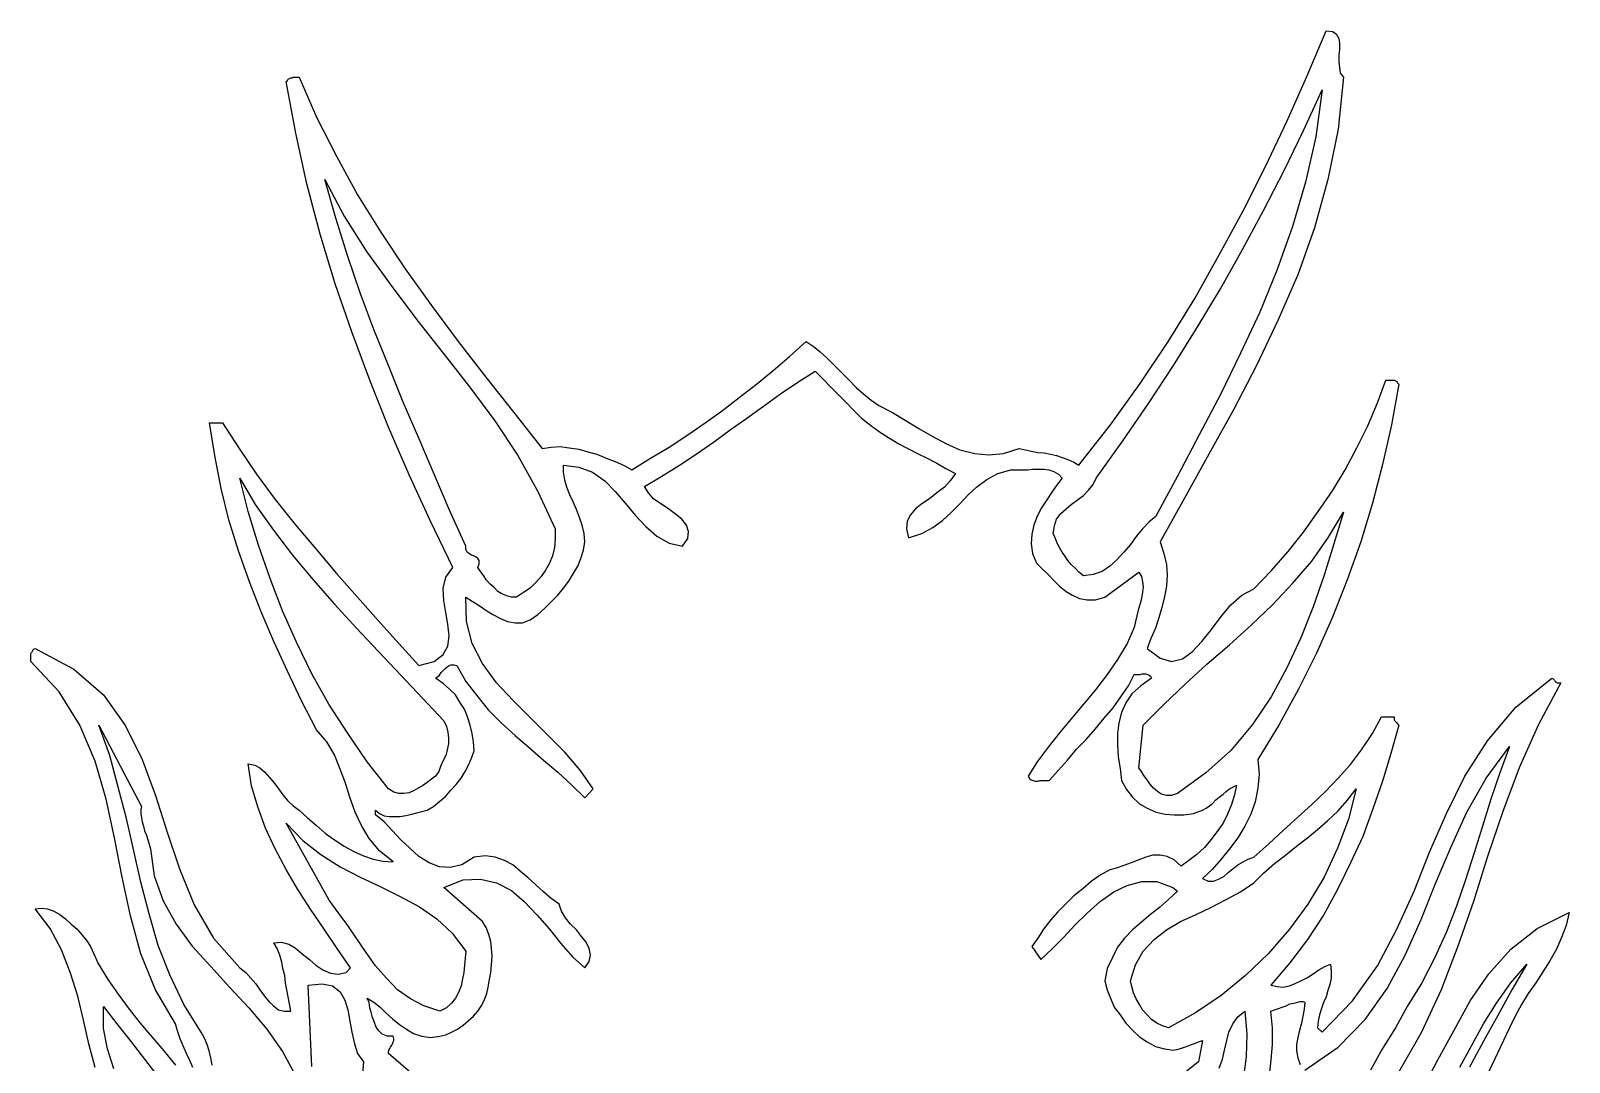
# Model space of a CAD drawing. Extents: x 0.03 to 3.97, y 0.02 to 6.11.
# Drawn here: x 0.814 to 3.205, y 4.502 to 6.105 of the extents above; entities that cross this region are included whole.
import ezdxf

# ---------------------------------------------------------------- set-up
doc = ezdxf.new("R2010")
doc.units = 0
doc.layers.add('1', color=7, linetype='Continuous')

msp = doc.modelspace()

# ---------------------------------------------------------------- linework, layer by layer
for points in [[(1.066, 4.494), (1.061, 4.505), (1.056, 4.516), (1.051, 4.528), (1.046, 4.539), (1.042, 4.551), (1.039, 4.562), (1.008, 4.615), (0.985, 4.671), (0.969, 4.73), (0.956, 4.79), (0.944, 4.851), (0.931, 4.911), (0.914, 4.97), (0.89, 5.026), (0.858, 5.078), (0.814, 5.125), (0.814, 5.128), (0.814, 5.13), (0.814, 5.132), (0.814, 5.134), (0.814, 5.137), (0.815, 5.139), (0.816, 5.14), (0.817, 5.142), (0.818, 5.144), (0.821, 5.145), (0.881, 5.113), (0.927, 5.073), (0.961, 5.025), (0.987, 4.973), (1.008, 4.917), (1.026, 4.86), (1.045, 4.803), (1.068, 4.747), (1.098, 4.695), (1.139, 4.649), (1.148, 4.642), (1.156, 4.633), (1.164, 4.624), (1.17, 4.615), (1.177, 4.605), (1.184, 4.597), (1.191, 4.59), (1.199, 4.584), (1.208, 4.582), (1.218, 4.582), (1.216, 4.593), (1.214, 4.604), (1.212, 4.615), (1.21, 4.626), (1.209, 4.637), (1.206, 4.648), (1.204, 4.658), (1.201, 4.669), (1.197, 4.679), (1.192, 4.688), (1.203, 4.689), (1.215, 4.686), (1.225, 4.68), (1.236, 4.671), (1.247, 4.662), (1.257, 4.653), (1.268, 4.646), (1.28, 4.641), (1.292, 4.639), (1.304, 4.642), (1.311, 4.649), (1.29, 4.679), (1.27, 4.709), (1.249, 4.74), (1.229, 4.771), (1.211, 4.802), (1.194, 4.834), (1.179, 4.866), (1.167, 4.899), (1.157, 4.932), (1.152, 4.966), (1.162, 4.964), (1.17, 4.96), (1.178, 4.953), (1.185, 4.945), (1.192, 4.937), (1.199, 4.927), (1.206, 4.918), (1.213, 4.909), (1.222, 4.901), (1.231, 4.894), (1.244, 4.882), (1.258, 4.87), (1.272, 4.858), (1.286, 4.848), (1.301, 4.838), (1.316, 4.83), (1.331, 4.823), (1.346, 4.818), (1.361, 4.815), (1.377, 4.814), (1.356, 4.831), (1.34, 4.85), (1.328, 4.87), (1.318, 4.891), (1.31, 4.914), (1.303, 4.936), (1.295, 4.958), (1.286, 4.98), (1.274, 5), (1.258, 5.019), (1.235, 5.064), (1.213, 5.11), (1.192, 5.156), (1.172, 5.202), (1.154, 5.249), (1.137, 5.297), (1.122, 5.345), (1.11, 5.394), (1.1, 5.445), (1.092, 5.496), (1.112, 5.496), (1.138, 5.456), (1.165, 5.416), (1.194, 5.377), (1.225, 5.338), (1.257, 5.3), (1.289, 5.262), (1.322, 5.225), (1.354, 5.189), (1.386, 5.153), (1.417, 5.119), (1.441, 5.125), (1.455, 5.136), (1.462, 5.149), (1.464, 5.165), (1.462, 5.183), (1.459, 5.201), (1.456, 5.22), (1.455, 5.239), (1.459, 5.256), (1.47, 5.271), (1.435, 5.343), (1.402, 5.415), (1.37, 5.489), (1.341, 5.562), (1.313, 5.637), (1.287, 5.712), (1.264, 5.789), (1.243, 5.867), (1.226, 5.946), (1.211, 6.026), (1.213, 6.028), (1.214, 6.03), (1.216, 6.031), (1.218, 6.032), (1.22, 6.032), (1.222, 6.033), (1.224, 6.033), (1.227, 6.033), (1.229, 6.033), (1.231, 6.033), (1.258, 5.971), (1.289, 5.91), (1.322, 5.85), (1.358, 5.792), (1.396, 5.735), (1.437, 5.678), (1.478, 5.622), (1.521, 5.567), (1.565, 5.512), (1.609, 5.456), (1.623, 5.458), (1.637, 5.459), (1.651, 5.457), (1.666, 5.455), (1.68, 5.451), (1.694, 5.447), (1.708, 5.441), (1.722, 5.436), (1.735, 5.43), (1.748, 5.423), (1.777, 5.441), (1.806, 5.458), (1.835, 5.477), (1.862, 5.496), (1.889, 5.515), (1.915, 5.535), (1.942, 5.556), (1.968, 5.577), (1.993, 5.599), (2.019, 5.622), (2.03, 5.615), (2.041, 5.606), (2.052, 5.596), (2.063, 5.585), (2.074, 5.574), (2.085, 5.563), (2.097, 5.551), (2.108, 5.541), (2.12, 5.531), (2.132, 5.523), (2.153, 5.512), (2.173, 5.5), (2.194, 5.487), (2.215, 5.475), (2.237, 5.463), (2.258, 5.454), (2.281, 5.448), (2.303, 5.446), (2.326, 5.448), (2.35, 5.456), (2.36, 5.454), (2.369, 5.452), (2.379, 5.45), (2.389, 5.449), (2.399, 5.447), (2.408, 5.445), (2.417, 5.442), (2.426, 5.439), (2.435, 5.435), (2.443, 5.43), (2.492, 5.493), (2.538, 5.557), (2.582, 5.623), (2.623, 5.689), (2.661, 5.757), (2.698, 5.825), (2.733, 5.894), (2.766, 5.964), (2.797, 6.034), (2.827, 6.105), (2.837, 6.104), (2.843, 6.1), (2.847, 6.093), (2.848, 6.086), (2.848, 6.076), (2.847, 6.067), (2.847, 6.057), (2.848, 6.048), (2.849, 6.039), (2.854, 6.033)], [(2.854, 6.033), (2.846, 5.952), (2.83, 5.874), (2.809, 5.799), (2.783, 5.726), (2.752, 5.655), (2.719, 5.585), (2.683, 5.516), (2.645, 5.447), (2.607, 5.379), (2.569, 5.311), (2.575, 5.293), (2.579, 5.276), (2.58, 5.259), (2.579, 5.242), (2.576, 5.226), (2.572, 5.209), (2.567, 5.193), (2.562, 5.177), (2.555, 5.161), (2.549, 5.145), (2.569, 5.13), (2.587, 5.125), (2.604, 5.129), (2.619, 5.14), (2.634, 5.156), (2.649, 5.175), (2.664, 5.195), (2.679, 5.213), (2.696, 5.228), (2.715, 5.238), (2.742, 5.266), (2.768, 5.296), (2.792, 5.326), (2.815, 5.358), (2.837, 5.39), (2.857, 5.423), (2.875, 5.457), (2.892, 5.491), (2.907, 5.527), (2.92, 5.562), (2.922, 5.562), (2.925, 5.562), (2.927, 5.562), (2.929, 5.562), (2.931, 5.562), (2.933, 5.562), (2.935, 5.561), (2.937, 5.56), (2.938, 5.558), (2.94, 5.556), (2.929, 5.493), (2.915, 5.431), (2.899, 5.371), (2.881, 5.311), (2.86, 5.252), (2.837, 5.194), (2.812, 5.138), (2.784, 5.082), (2.754, 5.027), (2.721, 4.973), (2.723, 4.95), (2.721, 4.928), (2.717, 4.907), (2.71, 4.888), (2.701, 4.869), (2.69, 4.851), (2.677, 4.834), (2.664, 4.818), (2.65, 4.802), (2.635, 4.788), (2.644, 4.784), (2.652, 4.784), (2.66, 4.787), (2.668, 4.791), (2.675, 4.797), (2.682, 4.803), (2.69, 4.809), (2.698, 4.814), (2.706, 4.818), (2.715, 4.821), (2.738, 4.842), (2.761, 4.863), (2.783, 4.883), (2.805, 4.903), (2.826, 4.923), (2.846, 4.944), (2.865, 4.965), (2.882, 4.988), (2.899, 5.013), (2.913, 5.039), (2.933, 5.039), (2.933, 5.037), (2.933, 5.036), (2.933, 5.034), (2.934, 5.033), (2.935, 5.032), (2.936, 5.031), (2.937, 5.03), (2.938, 5.028), (2.939, 5.027), (2.94, 5.026), (2.928, 4.982), (2.915, 4.939), (2.9, 4.896), (2.884, 4.853), (2.865, 4.812), (2.845, 4.771), (2.823, 4.731), (2.798, 4.693), (2.771, 4.657), (2.741, 4.622), (2.751, 4.62), (2.76, 4.619), (2.77, 4.621), (2.779, 4.625), (2.788, 4.629), (2.798, 4.634), (2.807, 4.64), (2.816, 4.646), (2.825, 4.651), (2.834, 4.655), (2.835, 4.644), (2.835, 4.633), (2.833, 4.623), (2.83, 4.614), (2.827, 4.604), (2.823, 4.595), (2.82, 4.586), (2.817, 4.576), (2.815, 4.566), (2.814, 4.556), (2.821, 4.549), (2.868, 4.598), (2.907, 4.652), (2.937, 4.709), (2.964, 4.768), (2.988, 4.829), (3.014, 4.889), (3.043, 4.947), (3.078, 5.002), (3.122, 5.054), (3.178, 5.099), (3.18, 5.098), (3.181, 5.097), (3.182, 5.096), (3.183, 5.094), (3.184, 5.093), (3.185, 5.093), (3.187, 5.092), (3.188, 5.092), (3.19, 5.092), (3.192, 5.092), (3.157, 5.027), (3.127, 4.96), (3.102, 4.892), (3.078, 4.822), (3.056, 4.752), (3.032, 4.683), (3.006, 4.615), (2.975, 4.548), (2.938, 4.484)], [(0.914, 4.494), (0.904, 4.531), (0.896, 4.568), (0.887, 4.605), (0.876, 4.641), (0.862, 4.677), (0.844, 4.71), (0.821, 4.741), (0.83, 4.742), (0.84, 4.741), (0.85, 4.737), (0.859, 4.732), (0.868, 4.725), (0.877, 4.717), (0.886, 4.709), (0.894, 4.7), (0.901, 4.691), (0.907, 4.682), (0.919, 4.656), (0.934, 4.631), (0.95, 4.608), (0.967, 4.585), (0.984, 4.563), (1.002, 4.542), (1.021, 4.52), (1.039, 4.498)], [(2.976, 4.459), (3.001, 4.506), (3.026, 4.552), (3.051, 4.598), (3.08, 4.64), (3.114, 4.678), (3.155, 4.71), (3.205, 4.735), (3.2, 4.715), (3.193, 4.696), (3.185, 4.678), (3.175, 4.66), (3.164, 4.643), (3.153, 4.626), (3.141, 4.609), (3.131, 4.592), (3.121, 4.574), (3.112, 4.556), (2.993, 4.304)]]:
    msp.add_lwpolyline(points)
at = {"layer": '1'}
for points in [[(2.562, 5.35), (2.552, 5.342), (2.542, 5.331), (2.532, 5.319), (2.523, 5.307), (2.513, 5.295), (2.502, 5.283), (2.491, 5.273), (2.479, 5.265), (2.465, 5.26), (2.45, 5.258), (2.443, 5.264), (2.437, 5.27), (2.431, 5.276), (2.426, 5.282), (2.421, 5.289), (2.417, 5.295), (2.413, 5.302), (2.409, 5.309), (2.406, 5.317), (2.403, 5.324), (2.405, 5.336), (2.408, 5.346), (2.415, 5.355), (2.423, 5.362), (2.431, 5.369), (2.441, 5.376), (2.45, 5.383), (2.458, 5.391), (2.465, 5.4), (2.47, 5.41), (2.511, 5.468), (2.551, 5.526), (2.59, 5.585), (2.627, 5.644), (2.663, 5.704), (2.697, 5.765), (2.73, 5.826), (2.762, 5.888), (2.792, 5.95), (2.821, 6.013), (2.811, 5.94), (2.795, 5.87), (2.775, 5.801), (2.751, 5.734), (2.724, 5.668), (2.694, 5.604), (2.663, 5.54), (2.63, 5.477), (2.596, 5.413), (2.562, 5.35)], [(1.629, 5.331), (1.629, 5.316), (1.628, 5.302), (1.625, 5.289), (1.62, 5.278), (1.614, 5.267), (1.607, 5.257), (1.599, 5.248), (1.59, 5.239), (1.58, 5.232), (1.569, 5.225), (1.561, 5.225), (1.554, 5.227), (1.546, 5.23), (1.54, 5.234), (1.534, 5.24), (1.528, 5.245), (1.522, 5.252), (1.518, 5.258), (1.513, 5.265), (1.509, 5.271), (1.511, 5.277), (1.511, 5.282), (1.509, 5.285), (1.506, 5.287), (1.502, 5.289), (1.499, 5.29), (1.495, 5.293), (1.492, 5.295), (1.49, 5.299), (1.49, 5.304), (1.465, 5.36), (1.441, 5.416), (1.417, 5.472), (1.393, 5.528), (1.37, 5.585), (1.347, 5.641), (1.326, 5.698), (1.306, 5.756), (1.288, 5.814), (1.271, 5.874), (1.301, 5.817), (1.336, 5.762), (1.374, 5.709), (1.414, 5.656), (1.455, 5.604), (1.496, 5.552), (1.535, 5.499), (1.571, 5.445), (1.602, 5.389), (1.629, 5.331)], [(1.615, 4.304), (1.37, 4.516), (1.37, 4.519), (1.371, 4.522), (1.372, 4.524), (1.373, 4.526), (1.375, 4.529), (1.376, 4.531), (1.377, 4.534), (1.378, 4.536), (1.378, 4.539), (1.377, 4.543), (1.368, 4.543), (1.36, 4.546), (1.355, 4.551), (1.351, 4.557), (1.348, 4.564), (1.345, 4.572), (1.343, 4.58), (1.341, 4.587), (1.34, 4.595), (1.337, 4.602), (1.347, 4.596), (1.357, 4.588), (1.366, 4.579), (1.376, 4.57), (1.387, 4.561), (1.398, 4.554), (1.409, 4.547), (1.422, 4.543), (1.435, 4.541), (1.45, 4.543), (1.459, 4.545), (1.468, 4.549), (1.477, 4.554), (1.486, 4.56), (1.494, 4.567), (1.502, 4.574), (1.509, 4.582), (1.515, 4.591), (1.519, 4.6), (1.523, 4.609), (1.525, 4.619), (1.527, 4.631), (1.529, 4.642), (1.53, 4.654), (1.531, 4.667), (1.53, 4.679), (1.529, 4.69), (1.526, 4.701), (1.522, 4.712), (1.516, 4.721), (1.456, 4.774), (1.486, 4.786), (1.513, 4.787), (1.538, 4.781), (1.561, 4.769), (1.581, 4.752), (1.601, 4.731), (1.62, 4.709), (1.638, 4.687), (1.656, 4.666), (1.675, 4.649), (1.682, 4.659), (1.684, 4.669), (1.682, 4.679), (1.677, 4.689), (1.67, 4.698), (1.662, 4.708), (1.653, 4.717), (1.645, 4.727), (1.639, 4.737), (1.635, 4.748), (1.623, 4.757), (1.611, 4.767), (1.599, 4.778), (1.587, 4.789), (1.575, 4.799), (1.563, 4.809), (1.55, 4.816), (1.536, 4.821), (1.52, 4.823), (1.503, 4.821), (1.484, 4.809), (1.466, 4.805), (1.449, 4.806), (1.433, 4.812), (1.417, 4.822), (1.403, 4.835), (1.389, 4.848), (1.376, 4.862), (1.363, 4.876), (1.35, 4.887), (1.35, 4.894), (1.356, 4.889), (1.363, 4.885), (1.371, 4.884), (1.379, 4.884), (1.388, 4.884), (1.397, 4.886), (1.406, 4.888), (1.414, 4.89), (1.422, 4.892), (1.43, 4.894), (1.44, 4.9), (1.45, 4.908), (1.459, 4.916), (1.467, 4.925), (1.475, 4.934), (1.483, 4.944), (1.489, 4.954), (1.495, 4.965), (1.499, 4.975), (1.503, 4.986), (1.502, 5), (1.5, 5.013), (1.497, 5.026), (1.493, 5.039), (1.488, 5.051), (1.481, 5.062), (1.474, 5.073), (1.465, 5.082), (1.455, 5.091), (1.443, 5.099), (1.446, 5.101), (1.449, 5.104), (1.452, 5.108), (1.455, 5.111), (1.458, 5.114), (1.461, 5.117), (1.464, 5.119), (1.467, 5.12), (1.472, 5.12), (1.476, 5.119), (1.49, 5.094), (1.507, 5.072), (1.525, 5.05), (1.545, 5.03), (1.567, 5.01), (1.589, 4.991), (1.611, 4.972), (1.633, 4.953), (1.655, 4.933), (1.675, 4.913), (1.688, 4.927), (1.668, 4.956), (1.644, 4.984), (1.617, 5.011), (1.59, 5.038), (1.563, 5.065), (1.538, 5.092), (1.516, 5.122), (1.5, 5.153), (1.491, 5.187), (1.49, 5.225), (1.5, 5.219), (1.511, 5.212), (1.521, 5.205), (1.532, 5.198), (1.544, 5.192), (1.555, 5.187), (1.567, 5.185), (1.578, 5.185), (1.59, 5.19), (1.602, 5.198), (1.613, 5.208), (1.623, 5.218), (1.633, 5.228), (1.642, 5.239), (1.65, 5.25), (1.657, 5.261), (1.664, 5.273), (1.669, 5.285), (1.673, 5.298), (1.675, 5.311), (1.674, 5.324), (1.671, 5.337), (1.667, 5.349), (1.662, 5.361), (1.657, 5.373), (1.652, 5.384), (1.647, 5.396), (1.644, 5.407), (1.642, 5.419), (1.642, 5.43), (1.666, 5.427), (1.687, 5.419), (1.706, 5.406), (1.722, 5.389), (1.738, 5.371), (1.754, 5.352), (1.77, 5.335), (1.787, 5.32), (1.806, 5.309), (1.827, 5.304), (1.835, 5.316), (1.836, 5.327), (1.833, 5.337), (1.826, 5.346), (1.816, 5.354), (1.805, 5.362), (1.793, 5.37), (1.782, 5.378), (1.774, 5.387), (1.768, 5.397), (1.795, 5.413), (1.822, 5.43), (1.848, 5.447), (1.875, 5.466), (1.901, 5.485), (1.927, 5.503), (1.953, 5.522), (1.979, 5.541), (2.006, 5.559), (2.033, 5.576), (2.105, 5.503)], [(2.105, 5.503), (2.119, 5.492), (2.133, 5.482), (2.147, 5.473), (2.162, 5.464), (2.177, 5.456), (2.192, 5.448), (2.207, 5.441), (2.222, 5.433), (2.236, 5.425), (2.251, 5.417), (2.243, 5.406), (2.234, 5.396), (2.222, 5.387), (2.211, 5.378), (2.199, 5.37), (2.189, 5.362), (2.181, 5.353), (2.176, 5.343), (2.175, 5.331), (2.178, 5.317), (2.199, 5.324), (2.216, 5.333), (2.231, 5.344), (2.245, 5.357), (2.258, 5.37), (2.271, 5.384), (2.284, 5.396), (2.3, 5.408), (2.317, 5.417), (2.337, 5.423), (2.345, 5.423), (2.354, 5.423), (2.363, 5.423), (2.371, 5.424), (2.38, 5.424), (2.389, 5.424), (2.396, 5.423), (2.404, 5.42), (2.411, 5.416), (2.417, 5.41), (2.409, 5.4), (2.401, 5.388), (2.393, 5.376), (2.385, 5.364), (2.378, 5.351), (2.373, 5.337), (2.37, 5.323), (2.369, 5.308), (2.371, 5.293), (2.377, 5.278), (2.386, 5.269), (2.395, 5.26), (2.404, 5.251), (2.413, 5.242), (2.423, 5.234), (2.433, 5.228), (2.444, 5.223), (2.456, 5.221), (2.469, 5.221), (2.483, 5.225), (2.536, 5.264), (2.54, 5.257), (2.542, 5.249), (2.543, 5.241), (2.542, 5.233), (2.54, 5.223), (2.538, 5.215), (2.535, 5.205), (2.533, 5.196), (2.531, 5.187), (2.529, 5.178), (2.518, 5.153), (2.503, 5.128), (2.487, 5.105), (2.469, 5.081), (2.45, 5.059), (2.431, 5.036), (2.413, 5.014), (2.395, 4.992), (2.378, 4.969), (2.364, 4.947), (2.366, 4.943), (2.369, 4.941), (2.372, 4.94), (2.375, 4.939), (2.379, 4.939), (2.382, 4.94), (2.386, 4.94), (2.39, 4.94), (2.394, 4.94), (2.397, 4.94), (2.411, 4.956), (2.425, 4.972), (2.439, 4.989), (2.454, 5.004), (2.468, 5.02), (2.482, 5.037), (2.496, 5.053), (2.508, 5.07), (2.52, 5.087), (2.529, 5.105), (2.532, 5.105), (2.535, 5.105), (2.538, 5.105), (2.541, 5.106), (2.544, 5.106), (2.547, 5.106), (2.55, 5.105), (2.552, 5.104), (2.554, 5.102), (2.556, 5.099), (2.539, 5.087), (2.525, 5.075), (2.516, 5.061), (2.509, 5.046), (2.505, 5.03), (2.503, 5.013), (2.503, 4.996), (2.504, 4.977), (2.507, 4.959), (2.509, 4.94), (2.517, 4.926), (2.526, 4.914), (2.537, 4.904), (2.549, 4.897), (2.563, 4.891), (2.577, 4.888), (2.591, 4.887), (2.606, 4.887), (2.621, 4.889), (2.635, 4.894), (2.641, 4.897), (2.646, 4.901), (2.651, 4.905), (2.656, 4.91), (2.661, 4.914), (2.667, 4.919), (2.672, 4.923), (2.677, 4.927), (2.682, 4.93), (2.688, 4.933), (2.685, 4.918), (2.68, 4.903), (2.674, 4.888), (2.667, 4.874), (2.658, 4.861), (2.648, 4.848), (2.638, 4.836), (2.626, 4.825), (2.614, 4.816), (2.602, 4.807), (2.591, 4.817), (2.58, 4.822), (2.569, 4.824), (2.558, 4.824), (2.547, 4.821), (2.536, 4.817), (2.524, 4.812), (2.513, 4.808), (2.501, 4.804), (2.49, 4.801), (2.476, 4.793), (2.462, 4.783), (2.449, 4.772), (2.435, 4.761), (2.423, 4.749), (2.41, 4.736), (2.399, 4.723), (2.388, 4.709), (2.379, 4.695), (2.37, 4.682), (2.384, 4.662), (2.401, 4.678), (2.419, 4.696), (2.437, 4.716), (2.456, 4.734), (2.476, 4.752), (2.497, 4.767), (2.518, 4.777), (2.541, 4.783), (2.564, 4.783), (2.589, 4.774), (2.596, 4.768), (2.582, 4.755), (2.568, 4.743), (2.554, 4.732), (2.54, 4.72), (2.526, 4.708), (2.514, 4.695), (2.503, 4.681), (2.495, 4.665), (2.487, 4.648), (2.483, 4.629), (2.487, 4.615), (2.492, 4.602), (2.498, 4.588), (2.507, 4.576), (2.516, 4.563), (2.526, 4.552), (2.537, 4.542), (2.549, 4.534), (2.562, 4.527), (2.576, 4.523), (2.583, 4.522), (2.589, 4.521), (2.595, 4.522), (2.601, 4.524), (2.607, 4.526), (2.613, 4.528), (2.618, 4.53), (2.624, 4.532), (2.629, 4.534), (2.635, 4.536), (2.629, 4.503), (2.58, 4.464)], [(1.456, 5.033), (1.46, 5.024), (1.462, 5.015), (1.463, 5.006), (1.463, 4.997), (1.461, 4.988), (1.459, 4.979), (1.455, 4.971), (1.451, 4.962), (1.448, 4.954), (1.443, 4.947), (1.437, 4.942), (1.43, 4.937), (1.423, 4.932), (1.416, 4.928), (1.409, 4.924), (1.402, 4.921), (1.394, 4.92), (1.386, 4.92), (1.378, 4.922), (1.37, 4.927), (1.337, 4.969), (1.306, 5.014), (1.277, 5.059), (1.251, 5.106), (1.227, 5.155), (1.205, 5.204), (1.186, 5.254), (1.168, 5.306), (1.152, 5.358), (1.139, 5.41), (1.163, 5.369), (1.191, 5.329), (1.221, 5.29), (1.253, 5.252), (1.286, 5.214), (1.32, 5.177), (1.354, 5.141), (1.389, 5.104), (1.423, 5.068), (1.456, 5.033)], [(2.596, 4.92), (2.587, 4.917), (2.579, 4.917), (2.571, 4.919), (2.565, 4.923), (2.559, 4.928), (2.553, 4.935), (2.549, 4.941), (2.544, 4.948), (2.54, 4.954), (2.536, 4.96), (2.543, 5.026), (2.575, 5.058), (2.608, 5.09), (2.642, 5.121), (2.677, 5.151), (2.711, 5.182), (2.744, 5.213), (2.775, 5.246), (2.805, 5.281), (2.831, 5.318), (2.854, 5.357), (2.839, 5.308), (2.824, 5.259), (2.807, 5.21), (2.788, 5.162), (2.766, 5.115), (2.742, 5.07), (2.713, 5.027), (2.679, 4.987), (2.64, 4.952), (2.596, 4.92)], [(1.096, 4.498), (1.094, 4.509), (1.091, 4.52), (1.088, 4.53), (1.084, 4.54), (1.079, 4.549), (1.052, 4.592), (1.03, 4.638), (1.012, 4.684), (0.998, 4.733), (0.985, 4.782), (0.974, 4.831), (0.963, 4.881), (0.95, 4.93), (0.937, 4.979), (0.92, 5.026), (0.986, 4.9)], [(2.794, 4.49), (2.846, 4.526), (2.888, 4.569), (2.922, 4.617), (2.95, 4.669), (2.975, 4.724), (2.997, 4.78), (3.021, 4.836), (3.046, 4.891), (3.076, 4.944), (3.112, 4.993), (3.097, 4.952), (3.083, 4.911), (3.07, 4.869), (3.057, 4.828), (3.044, 4.786), (3.03, 4.745), (3.014, 4.705), (2.996, 4.665), (2.976, 4.626), (2.953, 4.589)], [(2.582, 4.556), (2.573, 4.559), (2.564, 4.563), (2.556, 4.569), (2.549, 4.576), (2.542, 4.584), (2.537, 4.592), (2.532, 4.601), (2.528, 4.61), (2.525, 4.62), (2.523, 4.629), (2.531, 4.654), (2.543, 4.675), (2.56, 4.693), (2.579, 4.708), (2.601, 4.721), (2.625, 4.732), (2.648, 4.743), (2.672, 4.755), (2.694, 4.767), (2.715, 4.781), (2.73, 4.796), (2.747, 4.811), (2.764, 4.824), (2.781, 4.838), (2.798, 4.851), (2.814, 4.864), (2.83, 4.878), (2.846, 4.893), (2.86, 4.909), (2.874, 4.927), (2.862, 4.88), (2.845, 4.835), (2.824, 4.79), (2.799, 4.748), (2.77, 4.709), (2.737, 4.671), (2.702, 4.637), (2.664, 4.606), (2.624, 4.579), (2.582, 4.556)], [(0.986, 4.9), (0.985, 4.895), (0.985, 4.889), (0.986, 4.882), (0.987, 4.876), (0.989, 4.869), (0.991, 4.862), (0.994, 4.855), (0.996, 4.848), (0.998, 4.841), (1, 4.834), (1.006, 4.792), (1.02, 4.753), (1.04, 4.717), (1.065, 4.683), (1.094, 4.651), (1.123, 4.619), (1.153, 4.587), (1.181, 4.554), (1.205, 4.519), (1.225, 4.483)], [(1.49, 4.675), (1.489, 4.664), (1.488, 4.653), (1.487, 4.642), (1.485, 4.632), (1.483, 4.621), (1.479, 4.611), (1.474, 4.602), (1.468, 4.594), (1.46, 4.587), (1.45, 4.582), (1.425, 4.59), (1.404, 4.601), (1.384, 4.615), (1.367, 4.633), (1.35, 4.652), (1.335, 4.673), (1.321, 4.694), (1.307, 4.715), (1.292, 4.735), (1.278, 4.754), (1.211, 4.874), (1.237, 4.847), (1.265, 4.825), (1.295, 4.806), (1.326, 4.79), (1.358, 4.775), (1.388, 4.76), (1.418, 4.744), (1.445, 4.725), (1.469, 4.703), (1.49, 4.675)], [(3.035, 4.495), (3.053, 4.528), (3.072, 4.562), (3.092, 4.594), (3.114, 4.626), (3.139, 4.655), (3.116, 4.615), (3.094, 4.575), (3.072, 4.535), (3.05, 4.495)], [(1.251, 4.496), (1.245, 4.622), (1.267, 4.624), (1.283, 4.621), (1.295, 4.612), (1.302, 4.599), (1.307, 4.584), (1.31, 4.566), (1.313, 4.549), (1.317, 4.531), (1.322, 4.516), (1.331, 4.503), (1.329, 4.48)], [(2.739, 4.482), (2.742, 4.506), (2.744, 4.53), (2.744, 4.556), (2.741, 4.582), (2.747, 4.584), (2.753, 4.586), (2.759, 4.588), (2.765, 4.59), (2.771, 4.593), (2.777, 4.594), (2.783, 4.596), (2.787, 4.597), (2.791, 4.597), (2.794, 4.596), (2.793, 4.585), (2.791, 4.574), (2.789, 4.563), (2.786, 4.552), (2.783, 4.541), (2.781, 4.53), (2.781, 4.52), (2.783, 4.509), (2.787, 4.499)], [(0.943, 4.492), (0.933, 4.523), (0.927, 4.555), (0.927, 4.589), (0.948, 4.562), (0.97, 4.534), (0.991, 4.507), (1.013, 4.478)], [(2.661, 4.493), (2.666, 4.507), (2.669, 4.521), (2.673, 4.536), (2.676, 4.549), (2.682, 4.562), (2.69, 4.573), (2.701, 4.582), (2.704, 4.546), (2.703, 4.511), (2.698, 4.476)], [(2.953, 4.589), (2.935, 4.556), (2.915, 4.524), (2.896, 4.49)]]:
    msp.add_lwpolyline(points, dxfattribs=at)

doc.saveas('drawing.dxf')
